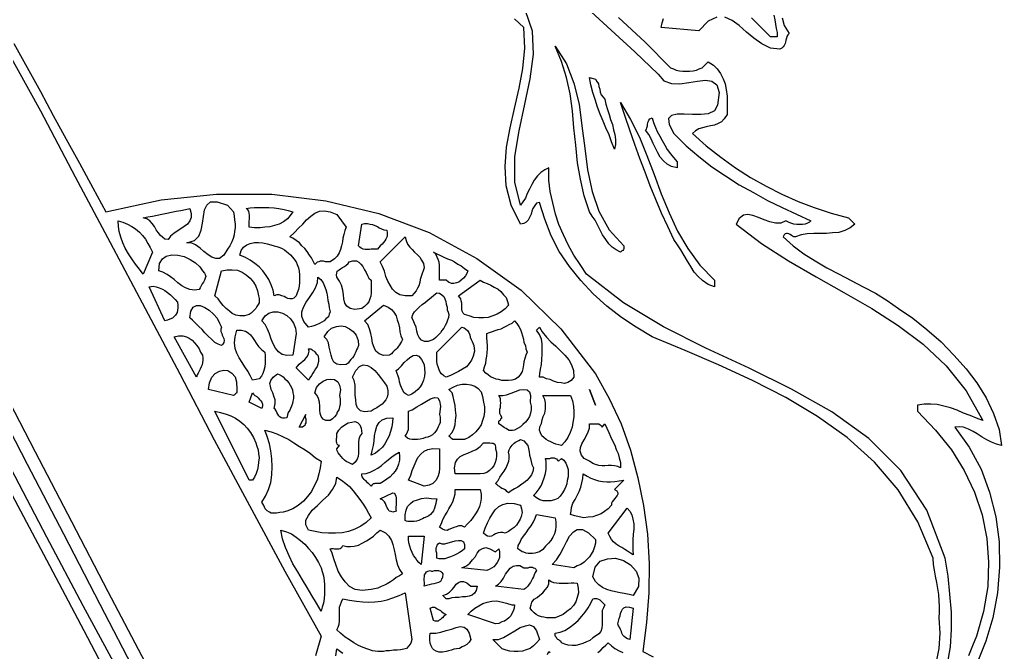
# Model space of a CAD drawing. Extents: x 0.02 to 6.9, y 0.03 to 9.01.
# Drawn here: x 4.393 to 6.476, y 4.085 to 5.426 of the extents above; entities that cross this region are included whole.
import ezdxf

# ---------------------------------------------------------------- set-up
doc = ezdxf.new("R2010")
doc.units = 0
doc.layers.add('1', color=7, linetype='Continuous')

msp = doc.modelspace()

# ---------------------------------------------------------------- linework, layer by layer
for points in [[(6.338, 4.061), (6.344, 4.093), (6.346, 4.125), (6.344, 4.158), (6.345, 4.17), (6.345, 4.182), (6.344, 4.194), (6.343, 4.207), (6.341, 4.22), (6.339, 4.233), (6.336, 4.246), (6.334, 4.259), (6.332, 4.271), (6.331, 4.284), (6.299, 4.361), (6.257, 4.429), (6.207, 4.488), (6.149, 4.54), (6.086, 4.585), (6.019, 4.625), (5.948, 4.661), (5.876, 4.694), (5.805, 4.725), (5.735, 4.754), (5.701, 4.774), (5.67, 4.795), (5.639, 4.819), (5.61, 4.845), (5.584, 4.873), (5.56, 4.903), (5.538, 4.935), (5.521, 4.968), (5.507, 5.003), (5.496, 5.039), (5.49, 5.037), (5.486, 5.032), (5.482, 5.026), (5.48, 5.02), (5.478, 5.014), (5.475, 5.007), (5.472, 5.001), (5.468, 4.997), (5.463, 4.994), (5.456, 4.993), (5.436, 5.033), (5.425, 5.074), (5.423, 5.115), (5.426, 5.156), (5.434, 5.197), (5.443, 5.238), (5.453, 5.281), (5.461, 5.323), (5.465, 5.366), (5.463, 5.41), (5.443, 5.428)], [(5.664, 5.431), (5.72, 5.379), (5.774, 5.324), (5.78, 5.322), (5.786, 5.319), (5.793, 5.318), (5.8, 5.317), (5.807, 5.317), (5.814, 5.317), (5.822, 5.318), (5.829, 5.319), (5.835, 5.322), (5.841, 5.324), (5.854, 5.337), (5.865, 5.33), (5.873, 5.322), (5.88, 5.312), (5.886, 5.301), (5.89, 5.29), (5.892, 5.278), (5.894, 5.264), (5.894, 5.252), (5.894, 5.238), (5.894, 5.225), (5.888, 5.216), (5.882, 5.21), (5.875, 5.206), (5.867, 5.203), (5.859, 5.201), (5.85, 5.199), (5.842, 5.197), (5.834, 5.195), (5.827, 5.191), (5.821, 5.185), (5.85, 5.159), (5.881, 5.135), (5.912, 5.112), (5.944, 5.092), (5.977, 5.073), (6.01, 5.056), (6.045, 5.041), (6.079, 5.028), (6.115, 5.016), (6.152, 5.006), (6.165, 4.993), (6.155, 4.985), (6.144, 4.979), (6.131, 4.975), (6.118, 4.974), (6.105, 4.973), (6.091, 4.973), (6.078, 4.973), (6.064, 4.972), (6.051, 4.97), (6.039, 4.966), (6.036, 4.966), (6.033, 4.967), (6.031, 4.969), (6.028, 4.971), (6.025, 4.972), (6.022, 4.973), (6.02, 4.973), (6.017, 4.972), (6.015, 4.97), (6.013, 4.966), (6.034, 4.947), (6.057, 4.93), (6.081, 4.915), (6.106, 4.9), (6.132, 4.887), (6.157, 4.873), (6.183, 4.86), (6.209, 4.846), (6.234, 4.831), (6.258, 4.814), (6.288, 4.793), (6.318, 4.769), (6.348, 4.743), (6.375, 4.715), (6.401, 4.686), (6.424, 4.656), (6.444, 4.624), (6.459, 4.591), (6.471, 4.557), (6.476, 4.523), (6.466, 4.526), (6.455, 4.53), (6.445, 4.535), (6.435, 4.541), (6.425, 4.548), (6.416, 4.553), (6.406, 4.558), (6.396, 4.562), (6.387, 4.563), (6.377, 4.562), (6.408, 4.52), (6.433, 4.473), (6.451, 4.424), (6.464, 4.372), (6.471, 4.319), (6.472, 4.265), (6.468, 4.211), (6.458, 4.158), (6.443, 4.108), (6.423, 4.059)], [(5.872, 5.432), (5.854, 5.423), (5.834, 5.403), (5.754, 5.41), (5.756, 5.42), (5.759, 5.429)], [(6.011, 5.43), (6.015, 5.414), (6.026, 5.397), (6.023, 5.394), (6.021, 5.391), (6.02, 5.387), (6.019, 5.383), (6.018, 5.379), (6.017, 5.376), (6.015, 5.372), (6.013, 5.369), (6.01, 5.366), (6.006, 5.364), (5.986, 5.366), (5.968, 5.375), (5.951, 5.387), (5.935, 5.4), (5.92, 5.414), (5.905, 5.425), (5.889, 5.432)], [(4.381, 5.376), (4.409, 5.325), (4.437, 5.274), (4.464, 5.223), (4.492, 5.173), (4.52, 5.122), (4.548, 5.07), (4.576, 5.019), (4.693, 5.044), (4.811, 5.056), (4.928, 5.056), (5.043, 5.042), (5.155, 5.015), (5.262, 4.975), (5.363, 4.92), (5.457, 4.853), (5.541, 4.771), (5.615, 4.675), (5.644, 4.623), (5.669, 4.569), (5.689, 4.513), (5.705, 4.455), (5.717, 4.396), (5.725, 4.335), (5.729, 4.273), (5.728, 4.211), (5.723, 4.148), (5.715, 4.086), (5.737, 4.075)], [(5.675, 4.947), (5.675, 4.944), (5.675, 4.942), (5.675, 4.941), (5.674, 4.939), (5.673, 4.937), (5.671, 4.936), (5.67, 4.935), (5.668, 4.933), (5.659, 4.938), (5.65, 4.944), (5.643, 4.951), (5.637, 4.96), (5.63, 4.97), (5.625, 4.98), (5.62, 4.99), (5.614, 5.001), (5.608, 5.01), (5.602, 5.019), (5.591, 5.053), (5.583, 5.088), (5.577, 5.123), (5.573, 5.16), (5.569, 5.197), (5.566, 5.233), (5.561, 5.269), (5.553, 5.304), (5.543, 5.338), (5.529, 5.37), (5.553, 5.333), (5.569, 5.292), (5.58, 5.247), (5.586, 5.201), (5.592, 5.154), (5.598, 5.108), (5.608, 5.062), (5.622, 5.02), (5.644, 4.981), (5.675, 4.947)], [(5.635, 5.258), (5.637, 5.247), (5.64, 5.236), (5.644, 5.225), (5.647, 5.215), (5.651, 5.204), (5.653, 5.193), (5.656, 5.183), (5.657, 5.172), (5.657, 5.162), (5.655, 5.152), (5.649, 5.167), (5.644, 5.182), (5.637, 5.197), (5.631, 5.211), (5.625, 5.226), (5.619, 5.241), (5.614, 5.257), (5.609, 5.272), (5.605, 5.288), (5.602, 5.304), (5.61, 5.302), (5.615, 5.3), (5.618, 5.295), (5.621, 5.29), (5.622, 5.285), (5.624, 5.279), (5.625, 5.273), (5.627, 5.267), (5.631, 5.262), (5.635, 5.258)], [(5.867, 4.874), (5.867, 4.86), (5.854, 4.865), (5.842, 4.873), (5.833, 4.882), (5.824, 4.891), (5.817, 4.903), (5.81, 4.914), (5.803, 4.926), (5.796, 4.938), (5.789, 4.949), (5.781, 4.96), (5.768, 4.988), (5.755, 5.016), (5.743, 5.045), (5.731, 5.074), (5.72, 5.103), (5.709, 5.132), (5.698, 5.162), (5.688, 5.192), (5.678, 5.221), (5.668, 5.251), (5.689, 5.215), (5.708, 5.177), (5.724, 5.138), (5.739, 5.098), (5.754, 5.057), (5.771, 5.017), (5.789, 4.978), (5.811, 4.941), (5.836, 4.906), (5.867, 4.874)], [(5.788, 5.125), (5.788, 5.112), (5.776, 5.115), (5.767, 5.12), (5.759, 5.127), (5.752, 5.135), (5.747, 5.144), (5.742, 5.154), (5.737, 5.164), (5.733, 5.174), (5.728, 5.183), (5.721, 5.192), (5.723, 5.194), (5.724, 5.197), (5.725, 5.201), (5.725, 5.204), (5.726, 5.208), (5.727, 5.211), (5.728, 5.213), (5.73, 5.216), (5.732, 5.217), (5.735, 5.218), (5.738, 5.208), (5.742, 5.198), (5.746, 5.189), (5.751, 5.179), (5.756, 5.17), (5.762, 5.16), (5.767, 5.151), (5.774, 5.142), (5.78, 5.134), (5.788, 5.125)]]:
    msp.add_lwpolyline(points)
at = {"layer": '1'}
for points in [[(4.284, 5.509), (4.361, 5.371), (4.437, 5.233), (4.511, 5.093), (4.585, 4.954), (4.659, 4.814), (4.733, 4.675), (4.806, 4.535), (4.881, 4.396), (4.956, 4.257), (5.033, 4.119)], [(6.362, 4.06), (6.368, 4.096), (6.37, 4.133), (6.37, 4.17), (6.367, 4.208), (6.363, 4.246), (6.357, 4.284), (6.318, 4.386), (6.263, 4.47), (6.195, 4.538), (6.116, 4.595), (6.031, 4.643), (5.941, 4.687), (5.849, 4.73), (5.759, 4.775), (5.674, 4.826), (5.596, 4.887), (5.582, 4.907), (5.569, 4.927), (5.557, 4.949), (5.547, 4.97), (5.537, 4.992), (5.53, 5.014), (5.524, 5.038), (5.519, 5.062), (5.516, 5.086), (5.516, 5.112), (5.507, 5.108), (5.499, 5.102), (5.492, 5.095), (5.485, 5.086), (5.48, 5.077), (5.475, 5.067), (5.47, 5.058), (5.466, 5.048), (5.461, 5.04), (5.456, 5.033), (5.444, 5.082), (5.444, 5.136), (5.453, 5.191), (5.465, 5.247), (5.476, 5.301), (5.483, 5.353), (5.481, 5.402), (5.466, 5.445)], [(5.597, 5.451), (5.648, 5.404), (5.698, 5.358), (5.748, 5.311), (5.76, 5.297), (5.776, 5.291), (5.794, 5.29), (5.813, 5.293), (5.831, 5.296), (5.848, 5.298), (5.862, 5.296), (5.872, 5.288), (5.877, 5.272), (5.874, 5.245), (5.867, 5.233), (5.854, 5.227), (5.838, 5.225), (5.821, 5.225), (5.803, 5.226), (5.788, 5.226), (5.776, 5.223), (5.77, 5.217), (5.771, 5.204), (5.781, 5.185), (5.807, 5.159), (5.834, 5.136), (5.862, 5.114), (5.891, 5.095), (5.92, 5.076), (5.95, 5.06), (5.98, 5.043), (6.011, 5.028), (6.041, 5.014), (6.072, 5), (6.069, 4.997), (6.065, 4.995), (6.06, 4.993), (6.054, 4.992), (6.048, 4.992), (6.042, 4.992), (6.036, 4.993), (6.029, 4.995), (6.024, 4.997), (6.019, 5), (6.008, 4.995), (5.997, 4.995), (5.985, 4.998), (5.973, 5.002), (5.961, 5.007), (5.949, 5.011), (5.938, 5.013), (5.929, 5.012), (5.92, 5.005), (5.913, 4.993), (5.967, 4.952), (6.024, 4.915), (6.083, 4.881), (6.142, 4.848), (6.201, 4.814), (6.257, 4.778), (6.31, 4.738), (6.359, 4.692), (6.401, 4.639), (6.437, 4.576), (6.423, 4.581), (6.41, 4.587), (6.396, 4.592), (6.382, 4.598), (6.368, 4.603), (6.354, 4.607), (6.34, 4.61), (6.326, 4.611), (6.312, 4.611), (6.298, 4.609), (6.298, 4.596), (6.336, 4.556), (6.37, 4.514), (6.397, 4.47), (6.419, 4.424), (6.435, 4.376), (6.445, 4.326), (6.449, 4.276), (6.447, 4.224), (6.438, 4.171), (6.423, 4.119), (6.415, 4.098), (6.406, 4.077)], [(5.993, 5.436), (5.995, 5.426), (5.997, 5.417), (5.998, 5.408), (6, 5.399), (6, 5.39), (5.986, 5.39), (5.946, 5.43)], [(4.754, 5.026), (4.757, 5.015), (4.757, 5.007), (4.754, 5), (4.749, 4.993), (4.742, 4.988), (4.735, 4.983), (4.727, 4.978), (4.72, 4.973), (4.713, 4.967), (4.708, 4.96), (4.701, 4.961), (4.696, 4.965), (4.692, 4.969), (4.687, 4.975), (4.683, 4.981), (4.679, 4.988), (4.674, 4.994), (4.669, 5), (4.663, 5.004), (4.655, 5.006), (4.665, 5.008), (4.675, 5.01), (4.685, 5.012), (4.695, 5.014), (4.705, 5.016), (4.715, 5.018), (4.725, 5.02), (4.735, 5.022), (4.745, 5.024), (4.754, 5.026)], [(4.847, 5.019), (4.848, 5.01), (4.849, 5.002), (4.85, 4.993), (4.85, 4.985), (4.849, 4.977), (4.848, 4.97), (4.846, 4.962), (4.843, 4.955), (4.839, 4.947), (4.834, 4.94), (4.826, 4.927), (4.817, 4.92), (4.809, 4.92), (4.801, 4.923), (4.793, 4.928), (4.784, 4.935), (4.776, 4.942), (4.766, 4.949), (4.757, 4.953), (4.748, 4.953), (4.764, 4.958), (4.773, 4.967), (4.778, 4.98), (4.781, 4.995), (4.783, 5.009), (4.785, 5.023), (4.79, 5.033), (4.798, 5.04), (4.812, 5.04), (4.834, 5.033), (4.847, 5.019)], [(4.973, 5.019), (4.967, 5.011), (4.961, 5.004), (4.953, 4.998), (4.944, 4.993), (4.934, 4.99), (4.924, 4.987), (4.913, 4.986), (4.903, 4.985), (4.891, 4.985), (4.88, 4.986), (4.88, 4.99), (4.88, 4.995), (4.88, 4.999), (4.881, 5.003), (4.881, 5.008), (4.881, 5.012), (4.88, 5.016), (4.879, 5.02), (4.877, 5.023), (4.874, 5.026), (4.882, 5.027), (4.891, 5.028), (4.901, 5.028), (4.912, 5.028), (4.922, 5.028), (4.933, 5.027), (4.943, 5.026), (4.954, 5.024), (4.963, 5.022), (4.973, 5.019)], [(5.086, 4.986), (5.083, 4.979), (5.081, 4.971), (5.079, 4.963), (5.078, 4.955), (5.076, 4.947), (5.074, 4.939), (5.071, 4.932), (5.067, 4.925), (5.061, 4.919), (5.052, 4.913), (5.049, 4.913), (5.045, 4.913), (5.042, 4.913), (5.038, 4.914), (5.034, 4.914), (5.031, 4.914), (5.028, 4.913), (5.024, 4.912), (5.022, 4.91), (5.019, 4.907), (5.016, 4.914), (5.012, 4.921), (5.008, 4.927), (5.003, 4.935), (4.998, 4.941), (4.992, 4.947), (4.987, 4.953), (4.98, 4.958), (4.973, 4.963), (4.966, 4.966), (4.976, 4.975), (4.985, 4.984), (4.994, 4.993), (5.002, 5.002), (5.011, 5.01), (5.019, 5.016), (5.029, 5.02), (5.04, 5.021), (5.052, 5.019), (5.066, 5.013), (5.086, 4.986)], [(4.675, 4.933), (4.655, 4.887), (4.647, 4.897), (4.639, 4.908), (4.631, 4.919), (4.624, 4.93), (4.617, 4.942), (4.612, 4.953), (4.608, 4.965), (4.604, 4.977), (4.603, 4.988), (4.602, 5), (4.612, 4.997), (4.622, 4.993), (4.631, 4.988), (4.639, 4.983), (4.647, 4.976), (4.654, 4.969), (4.66, 4.961), (4.665, 4.952), (4.67, 4.943), (4.675, 4.933)], [(5.172, 4.98), (5.173, 4.974), (5.173, 4.969), (5.172, 4.965), (5.17, 4.961), (5.168, 4.957), (5.165, 4.954), (5.162, 4.95), (5.158, 4.947), (5.155, 4.943), (5.152, 4.94), (5.148, 4.94), (5.144, 4.94), (5.139, 4.94), (5.135, 4.939), (5.13, 4.939), (5.126, 4.939), (5.122, 4.94), (5.118, 4.942), (5.115, 4.944), (5.112, 4.947), (5.119, 4.993), (5.125, 4.994), (5.131, 4.994), (5.137, 4.993), (5.142, 4.992), (5.147, 4.99), (5.152, 4.988), (5.156, 4.985), (5.161, 4.983), (5.166, 4.981), (5.172, 4.98)], [(5.251, 4.9), (5.249, 4.894), (5.247, 4.888), (5.245, 4.882), (5.243, 4.875), (5.242, 4.869), (5.24, 4.862), (5.237, 4.857), (5.234, 4.851), (5.23, 4.846), (5.225, 4.841), (5.211, 4.841), (5.2, 4.843), (5.191, 4.848), (5.184, 4.855), (5.179, 4.863), (5.174, 4.872), (5.17, 4.882), (5.167, 4.893), (5.163, 4.903), (5.158, 4.913), (5.211, 4.966), (5.213, 4.958), (5.216, 4.95), (5.221, 4.944), (5.226, 4.939), (5.231, 4.933), (5.237, 4.928), (5.242, 4.923), (5.246, 4.916), (5.25, 4.909), (5.251, 4.9)], [(4.98, 4.913), (4.982, 4.907), (4.985, 4.9), (4.986, 4.893), (4.987, 4.885), (4.987, 4.877), (4.987, 4.869), (4.986, 4.861), (4.985, 4.854), (4.982, 4.847), (4.98, 4.841), (4.975, 4.836), (4.971, 4.834), (4.966, 4.834), (4.962, 4.835), (4.958, 4.837), (4.954, 4.839), (4.949, 4.841), (4.944, 4.843), (4.939, 4.843), (4.933, 4.841), (4.931, 4.853), (4.927, 4.864), (4.922, 4.875), (4.916, 4.884), (4.909, 4.894), (4.901, 4.902), (4.892, 4.909), (4.882, 4.916), (4.872, 4.922), (4.86, 4.927), (4.863, 4.937), (4.868, 4.944), (4.875, 4.949), (4.882, 4.952), (4.891, 4.954), (4.9, 4.954), (4.909, 4.953), (4.918, 4.951), (4.926, 4.949), (4.933, 4.947), (4.939, 4.945), (4.945, 4.943), (4.95, 4.941), (4.955, 4.938), (4.959, 4.935), (4.963, 4.932), (4.968, 4.928), (4.972, 4.923), (4.975, 4.919), (4.98, 4.913)], [(4.781, 4.894), (4.785, 4.889), (4.787, 4.886), (4.788, 4.882), (4.787, 4.878), (4.785, 4.874), (4.783, 4.87), (4.78, 4.866), (4.778, 4.862), (4.776, 4.858), (4.774, 4.854), (4.764, 4.853), (4.754, 4.854), (4.745, 4.858), (4.737, 4.862), (4.729, 4.868), (4.721, 4.875), (4.713, 4.881), (4.706, 4.886), (4.697, 4.891), (4.688, 4.894), (4.69, 4.909), (4.696, 4.919), (4.704, 4.925), (4.716, 4.928), (4.729, 4.927), (4.742, 4.924), (4.755, 4.918), (4.766, 4.911), (4.775, 4.902), (4.781, 4.894)], [(5.344, 4.894), (5.342, 4.888), (5.339, 4.883), (5.335, 4.878), (5.33, 4.874), (5.325, 4.87), (5.32, 4.868), (5.314, 4.867), (5.309, 4.867), (5.303, 4.87), (5.298, 4.874), (5.284, 4.874), (5.284, 4.88), (5.284, 4.887), (5.284, 4.893), (5.284, 4.9), (5.284, 4.906), (5.283, 4.912), (5.281, 4.918), (5.279, 4.923), (5.276, 4.929), (5.271, 4.933), (5.278, 4.93), (5.286, 4.926), (5.293, 4.923), (5.301, 4.919), (5.309, 4.916), (5.316, 4.913), (5.323, 4.908), (5.33, 4.904), (5.337, 4.899), (5.344, 4.894)], [(4.9, 4.841), (4.901, 4.835), (4.901, 4.83), (4.901, 4.826), (4.899, 4.822), (4.896, 4.818), (4.894, 4.814), (4.891, 4.811), (4.887, 4.807), (4.884, 4.804), (4.88, 4.801), (4.87, 4.798), (4.86, 4.798), (4.852, 4.8), (4.844, 4.803), (4.838, 4.808), (4.831, 4.814), (4.825, 4.82), (4.819, 4.827), (4.814, 4.834), (4.807, 4.841), (4.821, 4.894), (4.833, 4.896), (4.844, 4.896), (4.855, 4.895), (4.865, 4.891), (4.874, 4.885), (4.882, 4.878), (4.889, 4.87), (4.894, 4.861), (4.898, 4.851), (4.9, 4.841)], [(5.139, 4.874), (5.139, 4.867), (5.139, 4.86), (5.139, 4.853), (5.139, 4.847), (5.138, 4.84), (5.136, 4.834), (5.134, 4.828), (5.13, 4.823), (5.125, 4.818), (5.119, 4.814), (5.104, 4.812), (5.094, 4.814), (5.087, 4.819), (5.083, 4.825), (5.081, 4.834), (5.08, 4.843), (5.079, 4.853), (5.076, 4.863), (5.072, 4.872), (5.066, 4.88), (5.065, 4.885), (5.066, 4.889), (5.067, 4.893), (5.071, 4.896), (5.074, 4.898), (5.078, 4.901), (5.082, 4.903), (5.086, 4.906), (5.09, 4.909), (5.092, 4.913), (5.1, 4.915), (5.108, 4.915), (5.113, 4.912), (5.117, 4.908), (5.121, 4.903), (5.125, 4.896), (5.128, 4.89), (5.131, 4.884), (5.134, 4.878), (5.139, 4.874)], [(5.052, 4.807), (5.05, 4.802), (5.048, 4.796), (5.043, 4.792), (5.039, 4.788), (5.034, 4.785), (5.029, 4.782), (5.023, 4.779), (5.017, 4.777), (5.012, 4.776), (5.006, 4.774), (4.996, 4.786), (4.992, 4.797), (4.992, 4.807), (4.995, 4.817), (5.001, 4.827), (5.008, 4.837), (5.015, 4.848), (5.021, 4.858), (5.025, 4.869), (5.026, 4.88), (5.032, 4.875), (5.037, 4.868), (5.04, 4.861), (5.043, 4.854), (5.045, 4.846), (5.046, 4.838), (5.047, 4.831), (5.049, 4.823), (5.05, 4.815), (5.052, 4.807)], [(4.728, 4.827), (4.729, 4.821), (4.729, 4.815), (4.728, 4.81), (4.727, 4.805), (4.724, 4.8), (4.721, 4.797), (4.717, 4.793), (4.712, 4.791), (4.707, 4.789), (4.701, 4.788), (4.668, 4.86), (4.676, 4.861), (4.683, 4.86), (4.689, 4.858), (4.696, 4.855), (4.701, 4.852), (4.707, 4.848), (4.713, 4.843), (4.718, 4.838), (4.723, 4.833), (4.728, 4.827)], [(5.43, 4.821), (5.423, 4.813), (5.415, 4.807), (5.406, 4.802), (5.397, 4.798), (5.387, 4.795), (5.377, 4.794), (5.367, 4.794), (5.357, 4.795), (5.347, 4.798), (5.337, 4.801), (5.334, 4.804), (5.332, 4.808), (5.331, 4.812), (5.331, 4.817), (5.331, 4.821), (5.331, 4.825), (5.33, 4.83), (5.329, 4.834), (5.327, 4.837), (5.324, 4.841), (5.37, 4.874), (5.377, 4.87), (5.385, 4.867), (5.393, 4.863), (5.4, 4.859), (5.408, 4.855), (5.414, 4.85), (5.42, 4.843), (5.425, 4.837), (5.428, 4.829), (5.43, 4.821)], [(5.304, 4.801), (5.303, 4.795), (5.301, 4.789), (5.299, 4.783), (5.296, 4.778), (5.293, 4.772), (5.289, 4.767), (5.286, 4.762), (5.281, 4.757), (5.276, 4.752), (5.271, 4.748), (5.26, 4.744), (5.252, 4.744), (5.246, 4.747), (5.241, 4.752), (5.238, 4.758), (5.236, 4.766), (5.234, 4.774), (5.231, 4.782), (5.228, 4.789), (5.225, 4.794), (5.227, 4.801), (5.231, 4.807), (5.236, 4.812), (5.241, 4.817), (5.247, 4.822), (5.254, 4.827), (5.26, 4.832), (5.266, 4.837), (5.272, 4.842), (5.278, 4.847), (5.284, 4.846), (5.289, 4.843), (5.293, 4.839), (5.295, 4.834), (5.297, 4.829), (5.298, 4.823), (5.3, 4.817), (5.3, 4.811), (5.302, 4.806), (5.304, 4.801)], [(4.821, 4.774), (4.82, 4.77), (4.82, 4.765), (4.822, 4.761), (4.823, 4.757), (4.825, 4.753), (4.826, 4.75), (4.827, 4.746), (4.826, 4.742), (4.824, 4.738), (4.821, 4.735), (4.814, 4.738), (4.807, 4.742), (4.801, 4.748), (4.793, 4.755), (4.786, 4.762), (4.78, 4.769), (4.773, 4.776), (4.766, 4.783), (4.76, 4.789), (4.754, 4.794), (4.756, 4.808), (4.761, 4.817), (4.768, 4.82), (4.776, 4.82), (4.786, 4.816), (4.795, 4.81), (4.804, 4.802), (4.812, 4.793), (4.817, 4.783), (4.821, 4.774)], [(5.205, 4.748), (5.203, 4.744), (5.201, 4.74), (5.199, 4.737), (5.197, 4.734), (5.194, 4.73), (5.191, 4.727), (5.188, 4.724), (5.185, 4.721), (5.182, 4.718), (5.178, 4.715), (5.165, 4.714), (5.156, 4.718), (5.149, 4.723), (5.145, 4.731), (5.142, 4.74), (5.14, 4.751), (5.138, 4.761), (5.135, 4.771), (5.132, 4.78), (5.125, 4.788), (5.165, 4.821), (5.175, 4.817), (5.182, 4.812), (5.187, 4.806), (5.192, 4.798), (5.194, 4.79), (5.197, 4.782), (5.199, 4.773), (5.2, 4.764), (5.202, 4.756), (5.205, 4.748)], [(4.98, 4.761), (4.973, 4.715), (4.96, 4.714), (4.95, 4.716), (4.942, 4.722), (4.936, 4.73), (4.931, 4.739), (4.927, 4.749), (4.923, 4.76), (4.919, 4.77), (4.914, 4.78), (4.907, 4.788), (4.914, 4.798), (4.922, 4.804), (4.931, 4.807), (4.941, 4.807), (4.951, 4.804), (4.96, 4.799), (4.968, 4.792), (4.974, 4.783), (4.978, 4.772), (4.98, 4.761)], [(5.112, 4.735), (5.11, 4.73), (5.108, 4.726), (5.106, 4.722), (5.104, 4.718), (5.102, 4.713), (5.099, 4.709), (5.096, 4.706), (5.093, 4.702), (5.09, 4.698), (5.086, 4.695), (5.074, 4.694), (5.066, 4.696), (5.06, 4.7), (5.056, 4.707), (5.054, 4.715), (5.052, 4.723), (5.05, 4.732), (5.048, 4.741), (5.045, 4.748), (5.039, 4.754), (5.047, 4.765), (5.055, 4.772), (5.065, 4.776), (5.075, 4.777), (5.084, 4.776), (5.093, 4.771), (5.101, 4.765), (5.107, 4.757), (5.111, 4.746), (5.112, 4.735)], [(5.357, 4.735), (5.358, 4.723), (5.355, 4.713), (5.352, 4.704), (5.347, 4.697), (5.341, 4.69), (5.333, 4.685), (5.324, 4.68), (5.316, 4.676), (5.307, 4.672), (5.298, 4.668), (5.293, 4.671), (5.288, 4.675), (5.285, 4.679), (5.283, 4.684), (5.281, 4.69), (5.279, 4.696), (5.278, 4.702), (5.278, 4.709), (5.278, 4.715), (5.278, 4.721), (5.331, 4.774), (5.336, 4.773), (5.34, 4.77), (5.343, 4.767), (5.346, 4.763), (5.348, 4.758), (5.349, 4.753), (5.351, 4.748), (5.353, 4.744), (5.355, 4.739), (5.357, 4.735)], [(5.47, 4.721), (5.467, 4.715), (5.465, 4.708), (5.463, 4.701), (5.462, 4.694), (5.461, 4.686), (5.459, 4.68), (5.455, 4.673), (5.451, 4.668), (5.445, 4.664), (5.437, 4.662), (5.43, 4.661), (5.423, 4.661), (5.416, 4.661), (5.41, 4.663), (5.404, 4.664), (5.398, 4.667), (5.392, 4.669), (5.387, 4.673), (5.382, 4.677), (5.377, 4.682), (5.379, 4.69), (5.382, 4.698), (5.383, 4.706), (5.384, 4.713), (5.385, 4.72), (5.386, 4.728), (5.386, 4.735), (5.385, 4.743), (5.384, 4.752), (5.384, 4.761), (5.39, 4.763), (5.396, 4.765), (5.402, 4.767), (5.408, 4.769), (5.415, 4.771), (5.421, 4.774), (5.427, 4.777), (5.432, 4.78), (5.438, 4.783), (5.443, 4.788), (5.448, 4.782), (5.452, 4.776), (5.456, 4.769), (5.458, 4.763), (5.46, 4.756), (5.462, 4.749), (5.463, 4.742), (5.466, 4.735), (5.467, 4.728), (5.47, 4.721)], [(5.569, 4.668), (5.563, 4.661), (5.556, 4.657), (5.549, 4.655), (5.542, 4.656), (5.534, 4.657), (5.526, 4.66), (5.519, 4.663), (5.511, 4.665), (5.504, 4.668), (5.496, 4.668), (5.497, 4.676), (5.498, 4.685), (5.5, 4.695), (5.501, 4.706), (5.502, 4.717), (5.502, 4.728), (5.502, 4.739), (5.5, 4.749), (5.496, 4.759), (5.49, 4.768), (5.496, 4.774), (5.502, 4.764), (5.511, 4.753), (5.52, 4.743), (5.531, 4.734), (5.54, 4.725), (5.55, 4.715), (5.558, 4.705), (5.564, 4.694), (5.568, 4.682), (5.569, 4.668)], [(4.781, 4.715), (4.782, 4.709), (4.782, 4.704), (4.781, 4.699), (4.78, 4.694), (4.778, 4.69), (4.776, 4.685), (4.774, 4.681), (4.772, 4.677), (4.77, 4.673), (4.768, 4.668), (4.721, 4.754), (4.73, 4.756), (4.739, 4.756), (4.747, 4.754), (4.753, 4.751), (4.759, 4.747), (4.764, 4.741), (4.769, 4.735), (4.774, 4.728), (4.777, 4.721), (4.781, 4.715)], [(4.913, 4.721), (4.914, 4.714), (4.914, 4.706), (4.914, 4.698), (4.913, 4.69), (4.911, 4.682), (4.909, 4.676), (4.906, 4.67), (4.901, 4.665), (4.895, 4.663), (4.887, 4.662), (4.882, 4.672), (4.877, 4.681), (4.871, 4.69), (4.865, 4.699), (4.859, 4.709), (4.854, 4.719), (4.85, 4.729), (4.849, 4.741), (4.85, 4.754), (4.854, 4.768), (4.864, 4.768), (4.872, 4.766), (4.878, 4.762), (4.883, 4.758), (4.887, 4.752), (4.891, 4.746), (4.895, 4.74), (4.9, 4.733), (4.906, 4.727), (4.913, 4.721)], [(5.026, 4.715), (5.027, 4.708), (5.027, 4.702), (5.026, 4.696), (5.024, 4.691), (5.021, 4.686), (5.018, 4.681), (5.015, 4.677), (5.012, 4.672), (5.009, 4.667), (5.006, 4.662), (4.98, 4.688), (4.983, 4.692), (4.986, 4.696), (4.99, 4.699), (4.994, 4.702), (4.998, 4.706), (5.002, 4.71), (5.004, 4.713), (5.006, 4.718), (5.007, 4.723), (5.006, 4.728), (5.009, 4.728), (5.011, 4.728), (5.013, 4.727), (5.015, 4.725), (5.017, 4.724), (5.019, 4.722), (5.021, 4.72), (5.022, 4.718), (5.024, 4.716), (5.026, 4.715)], [(5.251, 4.695), (5.252, 4.686), (5.253, 4.678), (5.252, 4.67), (5.25, 4.662), (5.247, 4.655), (5.243, 4.648), (5.238, 4.642), (5.232, 4.637), (5.225, 4.632), (5.218, 4.629), (5.213, 4.632), (5.209, 4.635), (5.206, 4.64), (5.203, 4.646), (5.201, 4.651), (5.199, 4.658), (5.198, 4.664), (5.196, 4.67), (5.194, 4.676), (5.192, 4.682), (5.197, 4.686), (5.203, 4.692), (5.209, 4.699), (5.215, 4.705), (5.221, 4.71), (5.228, 4.714), (5.234, 4.715), (5.24, 4.713), (5.246, 4.706), (5.251, 4.695)], [(5.172, 4.649), (5.174, 4.64), (5.174, 4.632), (5.173, 4.626), (5.17, 4.62), (5.166, 4.615), (5.162, 4.611), (5.156, 4.607), (5.151, 4.603), (5.145, 4.6), (5.139, 4.596), (5.125, 4.595), (5.116, 4.597), (5.11, 4.603), (5.107, 4.61), (5.106, 4.62), (5.105, 4.63), (5.105, 4.641), (5.105, 4.651), (5.103, 4.661), (5.099, 4.668), (5.106, 4.682), (5.114, 4.691), (5.122, 4.694), (5.131, 4.693), (5.139, 4.689), (5.147, 4.682), (5.154, 4.674), (5.161, 4.665), (5.167, 4.656), (5.172, 4.649)], [(4.854, 4.642), (4.854, 4.64), (4.854, 4.638), (4.854, 4.636), (4.853, 4.634), (4.851, 4.633), (4.85, 4.632), (4.848, 4.63), (4.847, 4.629), (4.794, 4.642), (4.796, 4.656), (4.801, 4.668), (4.808, 4.676), (4.817, 4.681), (4.826, 4.683), (4.835, 4.682), (4.843, 4.677), (4.85, 4.669), (4.853, 4.658), (4.854, 4.642)], [(4.973, 4.635), (4.974, 4.629), (4.974, 4.623), (4.973, 4.617), (4.972, 4.612), (4.97, 4.607), (4.968, 4.602), (4.966, 4.598), (4.963, 4.593), (4.961, 4.588), (4.96, 4.582), (4.955, 4.581), (4.951, 4.581), (4.948, 4.582), (4.945, 4.584), (4.943, 4.586), (4.941, 4.59), (4.939, 4.593), (4.937, 4.597), (4.935, 4.6), (4.933, 4.602), (4.935, 4.612), (4.935, 4.62), (4.932, 4.628), (4.93, 4.635), (4.927, 4.642), (4.925, 4.649), (4.924, 4.655), (4.926, 4.661), (4.931, 4.668), (4.94, 4.675), (4.944, 4.674), (4.948, 4.672), (4.952, 4.669), (4.956, 4.665), (4.96, 4.661), (4.964, 4.656), (4.967, 4.651), (4.97, 4.646), (4.972, 4.641), (4.973, 4.635)], [(4.332, 4.632), (4.409, 4.484), (4.486, 4.336), (4.563, 4.187), (4.64, 4.038), (4.717, 3.89), (4.794, 3.741), (4.797, 3.744), (4.799, 3.746), (4.8, 3.749), (4.802, 3.752), (4.803, 3.755), (4.805, 3.758), (4.807, 3.76), (4.809, 3.763), (4.811, 3.766), (4.814, 3.768), (4.737, 3.916), (4.659, 4.064), (4.581, 4.213), (4.504, 4.361), (4.427, 4.509), (4.349, 4.658)], [(5.072, 4.629), (5.073, 4.622), (5.073, 4.616), (5.073, 4.61), (5.072, 4.605), (5.07, 4.599), (5.067, 4.594), (5.065, 4.589), (5.061, 4.584), (5.057, 4.58), (5.052, 4.576), (5.043, 4.576), (5.037, 4.579), (5.033, 4.585), (5.031, 4.591), (5.03, 4.598), (5.03, 4.607), (5.029, 4.615), (5.027, 4.623), (5.024, 4.629), (5.019, 4.635), (5.023, 4.646), (5.029, 4.654), (5.037, 4.66), (5.045, 4.663), (5.053, 4.664), (5.061, 4.663), (5.068, 4.658), (5.072, 4.651), (5.074, 4.641), (5.072, 4.629)], [(5.377, 4.615), (5.379, 4.605), (5.379, 4.595), (5.378, 4.585), (5.375, 4.576), (5.372, 4.567), (5.367, 4.56), (5.361, 4.552), (5.354, 4.546), (5.346, 4.54), (5.337, 4.536), (5.334, 4.536), (5.33, 4.536), (5.326, 4.536), (5.323, 4.536), (5.319, 4.536), (5.316, 4.536), (5.312, 4.536), (5.309, 4.538), (5.307, 4.54), (5.304, 4.543), (5.31, 4.55), (5.314, 4.558), (5.317, 4.567), (5.318, 4.577), (5.319, 4.587), (5.318, 4.598), (5.317, 4.608), (5.315, 4.617), (5.313, 4.627), (5.311, 4.635), (5.304, 4.642), (5.313, 4.647), (5.322, 4.651), (5.332, 4.653), (5.341, 4.653), (5.35, 4.652), (5.359, 4.649), (5.366, 4.644), (5.372, 4.637), (5.375, 4.627), (5.377, 4.615)], [(4.907, 4.602), (4.88, 4.615), (4.887, 4.635), (4.889, 4.632), (4.892, 4.629), (4.896, 4.627), (4.899, 4.624), (4.902, 4.621), (4.905, 4.618), (4.907, 4.615), (4.908, 4.611), (4.908, 4.607), (4.907, 4.602)], [(5.284, 4.589), (5.285, 4.583), (5.285, 4.578), (5.285, 4.572), (5.283, 4.567), (5.281, 4.563), (5.279, 4.558), (5.276, 4.554), (5.273, 4.55), (5.269, 4.546), (5.264, 4.543), (5.259, 4.541), (5.254, 4.54), (5.249, 4.538), (5.243, 4.537), (5.237, 4.536), (5.232, 4.536), (5.226, 4.536), (5.221, 4.537), (5.216, 4.539), (5.211, 4.543), (5.214, 4.547), (5.216, 4.552), (5.218, 4.557), (5.218, 4.562), (5.218, 4.567), (5.218, 4.573), (5.218, 4.579), (5.218, 4.584), (5.218, 4.59), (5.218, 4.596), (5.226, 4.599), (5.236, 4.605), (5.246, 4.611), (5.256, 4.617), (5.265, 4.622), (5.273, 4.625), (5.28, 4.624), (5.284, 4.618), (5.286, 4.607), (5.284, 4.589)], [(5.476, 4.615), (5.478, 4.607), (5.478, 4.599), (5.477, 4.592), (5.475, 4.585), (5.471, 4.579), (5.466, 4.573), (5.461, 4.568), (5.456, 4.563), (5.449, 4.559), (5.443, 4.556), (5.439, 4.555), (5.435, 4.555), (5.432, 4.555), (5.428, 4.557), (5.425, 4.559), (5.422, 4.561), (5.419, 4.563), (5.416, 4.565), (5.413, 4.567), (5.41, 4.569), (5.41, 4.571), (5.41, 4.573), (5.41, 4.575), (5.411, 4.576), (5.413, 4.578), (5.414, 4.579), (5.415, 4.581), (5.417, 4.582), (5.414, 4.587), (5.412, 4.591), (5.412, 4.596), (5.412, 4.6), (5.413, 4.604), (5.413, 4.609), (5.414, 4.613), (5.413, 4.618), (5.413, 4.623), (5.41, 4.629), (5.418, 4.629), (5.426, 4.631), (5.436, 4.634), (5.445, 4.638), (5.454, 4.641), (5.463, 4.642), (5.47, 4.641), (5.475, 4.637), (5.477, 4.629), (5.476, 4.615)], [(5.562, 4.629), (5.566, 4.618), (5.568, 4.607), (5.569, 4.595), (5.569, 4.584), (5.567, 4.572), (5.565, 4.562), (5.561, 4.551), (5.556, 4.54), (5.55, 4.531), (5.543, 4.523), (5.537, 4.525), (5.531, 4.526), (5.526, 4.528), (5.52, 4.531), (5.515, 4.533), (5.51, 4.536), (5.505, 4.54), (5.501, 4.544), (5.498, 4.55), (5.496, 4.556), (5.497, 4.563), (5.5, 4.57), (5.502, 4.578), (5.504, 4.585), (5.507, 4.592), (5.509, 4.6), (5.509, 4.607), (5.509, 4.614), (5.507, 4.621), (5.503, 4.629), (5.507, 4.629), (5.512, 4.629), (5.517, 4.629), (5.523, 4.629), (5.53, 4.629), (5.536, 4.629), (5.543, 4.629), (5.55, 4.629), (5.556, 4.629), (5.562, 4.629)], [(5.602, 4.642), (5.615, 4.609), (5.602, 4.642)], [(4.894, 4.529), (4.896, 4.522), (4.899, 4.514), (4.9, 4.506), (4.901, 4.497), (4.9, 4.488), (4.899, 4.48), (4.898, 4.472), (4.895, 4.464), (4.891, 4.456), (4.887, 4.45), (4.88, 4.45), (4.807, 4.596), (4.819, 4.593), (4.831, 4.59), (4.841, 4.586), (4.851, 4.581), (4.86, 4.575), (4.869, 4.568), (4.876, 4.56), (4.883, 4.551), (4.889, 4.54), (4.894, 4.529)], [(4.993, 4.562), (4.986, 4.562), (5, 4.589), (4.999, 4.586), (4.999, 4.583), (5, 4.58), (5, 4.577), (5, 4.574), (5, 4.571), (4.999, 4.569), (4.998, 4.566), (4.996, 4.564), (4.993, 4.562)], [(5.119, 4.549), (5.115, 4.543), (5.113, 4.537), (5.112, 4.53), (5.112, 4.522), (5.112, 4.515), (5.112, 4.507), (5.111, 4.5), (5.109, 4.494), (5.105, 4.488), (5.099, 4.483), (5.095, 4.485), (5.091, 4.487), (5.086, 4.489), (5.082, 4.492), (5.079, 4.496), (5.075, 4.5), (5.072, 4.504), (5.069, 4.508), (5.067, 4.512), (5.066, 4.516), (5.072, 4.523), (5.069, 4.524), (5.067, 4.526), (5.066, 4.529), (5.065, 4.531), (5.065, 4.534), (5.065, 4.538), (5.066, 4.54), (5.066, 4.543), (5.066, 4.546), (5.066, 4.549), (5.07, 4.556), (5.076, 4.562), (5.083, 4.567), (5.09, 4.571), (5.098, 4.573), (5.104, 4.574), (5.11, 4.572), (5.115, 4.567), (5.118, 4.56), (5.119, 4.549)], [(5.185, 4.582), (5.184, 4.573), (5.183, 4.563), (5.18, 4.553), (5.177, 4.544), (5.173, 4.536), (5.168, 4.527), (5.163, 4.52), (5.156, 4.513), (5.148, 4.507), (5.139, 4.503), (5.141, 4.512), (5.144, 4.523), (5.145, 4.533), (5.146, 4.544), (5.148, 4.554), (5.151, 4.564), (5.156, 4.572), (5.162, 4.578), (5.172, 4.581), (5.185, 4.582)], [(5.629, 4.562), (5.635, 4.569), (5.639, 4.56), (5.643, 4.551), (5.647, 4.542), (5.651, 4.533), (5.656, 4.524), (5.659, 4.515), (5.663, 4.506), (5.665, 4.497), (5.668, 4.487), (5.668, 4.476), (5.662, 4.479), (5.655, 4.48), (5.649, 4.481), (5.642, 4.481), (5.635, 4.48), (5.629, 4.48), (5.622, 4.481), (5.615, 4.483), (5.609, 4.485), (5.602, 4.49), (5.591, 4.496), (5.585, 4.503), (5.582, 4.511), (5.583, 4.519), (5.586, 4.527), (5.591, 4.535), (5.595, 4.543), (5.599, 4.552), (5.602, 4.56), (5.602, 4.569), (5.605, 4.569), (5.608, 4.569), (5.611, 4.569), (5.614, 4.569), (5.617, 4.569), (5.62, 4.569), (5.622, 4.569), (5.625, 4.567), (5.627, 4.565), (5.629, 4.562)], [(5.033, 4.49), (5.031, 4.476), (5.028, 4.463), (5.024, 4.45), (5.018, 4.438), (5.012, 4.426), (5.004, 4.415), (4.995, 4.405), (4.984, 4.396), (4.973, 4.389), (4.96, 4.384), (4.952, 4.382), (4.945, 4.381), (4.938, 4.38), (4.932, 4.38), (4.927, 4.38), (4.923, 4.382), (4.918, 4.385), (4.914, 4.389), (4.911, 4.396), (4.907, 4.403), (4.915, 4.416), (4.921, 4.43), (4.926, 4.445), (4.928, 4.461), (4.929, 4.478), (4.928, 4.495), (4.926, 4.512), (4.923, 4.527), (4.918, 4.542), (4.913, 4.556), (4.927, 4.552), (4.939, 4.548), (4.951, 4.542), (4.964, 4.536), (4.975, 4.529), (4.987, 4.521), (4.999, 4.514), (5.01, 4.506), (5.021, 4.497), (5.033, 4.49)], [(5.403, 4.516), (5.405, 4.509), (5.405, 4.501), (5.404, 4.494), (5.402, 4.487), (5.399, 4.48), (5.395, 4.475), (5.39, 4.47), (5.384, 4.466), (5.378, 4.464), (5.37, 4.463), (5.317, 4.463), (5.316, 4.476), (5.318, 4.487), (5.322, 4.494), (5.328, 4.5), (5.336, 4.504), (5.344, 4.507), (5.353, 4.511), (5.362, 4.515), (5.37, 4.521), (5.377, 4.529), (5.38, 4.529), (5.384, 4.529), (5.388, 4.529), (5.391, 4.529), (5.395, 4.528), (5.398, 4.528), (5.401, 4.526), (5.402, 4.524), (5.403, 4.52), (5.403, 4.516)], [(5.483, 4.476), (5.482, 4.468), (5.479, 4.461), (5.474, 4.455), (5.469, 4.449), (5.463, 4.444), (5.456, 4.439), (5.45, 4.435), (5.443, 4.431), (5.436, 4.427), (5.43, 4.423), (5.427, 4.426), (5.425, 4.428), (5.422, 4.43), (5.419, 4.431), (5.416, 4.432), (5.413, 4.434), (5.411, 4.436), (5.408, 4.438), (5.406, 4.44), (5.403, 4.443), (5.408, 4.449), (5.412, 4.456), (5.417, 4.463), (5.421, 4.469), (5.425, 4.476), (5.428, 4.483), (5.431, 4.49), (5.432, 4.496), (5.432, 4.503), (5.43, 4.509), (5.432, 4.514), (5.434, 4.518), (5.436, 4.521), (5.438, 4.524), (5.44, 4.526), (5.442, 4.528), (5.445, 4.53), (5.448, 4.532), (5.452, 4.534), (5.456, 4.536), (5.463, 4.533), (5.467, 4.528), (5.471, 4.523), (5.473, 4.517), (5.474, 4.51), (5.475, 4.503), (5.477, 4.496), (5.478, 4.489), (5.48, 4.483), (5.483, 4.476)], [(5.198, 4.509), (5.199, 4.5), (5.199, 4.492), (5.197, 4.484), (5.194, 4.476), (5.19, 4.469), (5.185, 4.463), (5.179, 4.457), (5.172, 4.452), (5.165, 4.447), (5.158, 4.443), (5.156, 4.443), (5.153, 4.443), (5.15, 4.443), (5.147, 4.443), (5.145, 4.442), (5.143, 4.442), (5.141, 4.44), (5.14, 4.439), (5.139, 4.437), (5.137, 4.439), (5.134, 4.442), (5.131, 4.444), (5.129, 4.447), (5.126, 4.449), (5.124, 4.451), (5.122, 4.454), (5.12, 4.457), (5.119, 4.46), (5.119, 4.463), (5.128, 4.464), (5.137, 4.467), (5.145, 4.471), (5.153, 4.475), (5.161, 4.481), (5.168, 4.487), (5.175, 4.493), (5.183, 4.499), (5.19, 4.504), (5.198, 4.509)], [(5.284, 4.516), (5.284, 4.507), (5.284, 4.496), (5.284, 4.486), (5.284, 4.475), (5.283, 4.466), (5.28, 4.457), (5.276, 4.449), (5.27, 4.443), (5.262, 4.439), (5.251, 4.437), (5.218, 4.45), (5.223, 4.46), (5.226, 4.47), (5.23, 4.48), (5.234, 4.49), (5.238, 4.498), (5.244, 4.505), (5.251, 4.511), (5.259, 4.515), (5.27, 4.517), (5.284, 4.516)], [(5.536, 4.49), (5.543, 4.496), (5.548, 4.492), (5.552, 4.486), (5.555, 4.479), (5.557, 4.472), (5.557, 4.465), (5.557, 4.457), (5.555, 4.449), (5.554, 4.442), (5.552, 4.436), (5.549, 4.43), (5.545, 4.423), (5.54, 4.416), (5.535, 4.411), (5.528, 4.408), (5.52, 4.406), (5.512, 4.406), (5.504, 4.406), (5.497, 4.408), (5.49, 4.412), (5.483, 4.417), (5.489, 4.423), (5.495, 4.431), (5.5, 4.439), (5.503, 4.447), (5.506, 4.455), (5.509, 4.464), (5.51, 4.473), (5.51, 4.481), (5.51, 4.489), (5.509, 4.496), (5.512, 4.496), (5.515, 4.496), (5.518, 4.496), (5.521, 4.497), (5.524, 4.497), (5.527, 4.497), (5.53, 4.496), (5.532, 4.495), (5.534, 4.492), (5.536, 4.49)], [(4.606, 4.038), (4.528, 4.183), (4.451, 4.329), (4.375, 4.474)], [(5.675, 4.45), (5.655, 4.43), (5.66, 4.427), (5.662, 4.423), (5.662, 4.42), (5.661, 4.417), (5.658, 4.414), (5.656, 4.411), (5.653, 4.407), (5.65, 4.404), (5.649, 4.401), (5.649, 4.397), (5.642, 4.389), (5.634, 4.383), (5.627, 4.378), (5.617, 4.375), (5.609, 4.372), (5.599, 4.371), (5.59, 4.37), (5.58, 4.372), (5.571, 4.374), (5.562, 4.377), (5.563, 4.384), (5.564, 4.392), (5.567, 4.401), (5.572, 4.409), (5.576, 4.417), (5.58, 4.426), (5.584, 4.435), (5.586, 4.444), (5.588, 4.453), (5.589, 4.463), (5.597, 4.458), (5.605, 4.454), (5.613, 4.451), (5.621, 4.448), (5.63, 4.447), (5.639, 4.446), (5.647, 4.446), (5.656, 4.447), (5.665, 4.448), (5.675, 4.45)], [(5.139, 4.37), (5.128, 4.36), (5.117, 4.352), (5.104, 4.346), (5.091, 4.341), (5.077, 4.338), (5.063, 4.337), (5.048, 4.337), (5.034, 4.338), (5.02, 4.341), (5.006, 4.344), (5, 4.355), (5, 4.365), (5.006, 4.375), (5.014, 4.386), (5.025, 4.396), (5.036, 4.407), (5.048, 4.418), (5.057, 4.43), (5.064, 4.443), (5.066, 4.456), (5.076, 4.45), (5.085, 4.443), (5.093, 4.436), (5.101, 4.427), (5.108, 4.418), (5.115, 4.409), (5.122, 4.399), (5.128, 4.389), (5.133, 4.38), (5.139, 4.37)], [(4.371, 4.43), (4.45, 4.281), (4.529, 4.131), (4.608, 3.981), (4.688, 3.831), (4.768, 3.682)], [(5.192, 4.384), (5.185, 4.382), (5.181, 4.383), (5.177, 4.384), (5.175, 4.388), (5.173, 4.391), (5.171, 4.396), (5.169, 4.4), (5.167, 4.404), (5.163, 4.408), (5.158, 4.41), (5.185, 4.423), (5.188, 4.422), (5.19, 4.419), (5.191, 4.416), (5.192, 4.412), (5.192, 4.407), (5.192, 4.402), (5.192, 4.397), (5.191, 4.393), (5.191, 4.388), (5.192, 4.384)], [(5.37, 4.43), (5.372, 4.42), (5.372, 4.411), (5.371, 4.402), (5.369, 4.394), (5.365, 4.386), (5.36, 4.378), (5.355, 4.371), (5.35, 4.364), (5.343, 4.357), (5.337, 4.35), (5.331, 4.353), (5.325, 4.353), (5.319, 4.351), (5.314, 4.349), (5.309, 4.347), (5.304, 4.345), (5.3, 4.343), (5.295, 4.344), (5.29, 4.346), (5.284, 4.35), (5.288, 4.358), (5.291, 4.366), (5.295, 4.374), (5.3, 4.382), (5.304, 4.389), (5.308, 4.396), (5.312, 4.404), (5.315, 4.413), (5.317, 4.421), (5.317, 4.43), (5.37, 4.43)], [(5.278, 4.41), (5.277, 4.405), (5.276, 4.4), (5.275, 4.395), (5.273, 4.39), (5.271, 4.385), (5.268, 4.381), (5.265, 4.377), (5.261, 4.374), (5.257, 4.372), (5.251, 4.37), (5.248, 4.368), (5.244, 4.366), (5.24, 4.364), (5.235, 4.363), (5.23, 4.362), (5.225, 4.362), (5.221, 4.362), (5.217, 4.362), (5.214, 4.363), (5.211, 4.364), (5.211, 4.376), (5.213, 4.386), (5.216, 4.394), (5.222, 4.4), (5.228, 4.405), (5.237, 4.408), (5.246, 4.411), (5.256, 4.412), (5.266, 4.411), (5.278, 4.41)], [(5.456, 4.397), (5.458, 4.389), (5.459, 4.381), (5.457, 4.373), (5.455, 4.367), (5.451, 4.36), (5.447, 4.354), (5.442, 4.349), (5.436, 4.345), (5.43, 4.341), (5.423, 4.337), (5.418, 4.339), (5.413, 4.339), (5.408, 4.338), (5.403, 4.336), (5.399, 4.334), (5.394, 4.331), (5.39, 4.33), (5.386, 4.331), (5.382, 4.333), (5.377, 4.337), (5.381, 4.348), (5.386, 4.359), (5.391, 4.369), (5.396, 4.378), (5.402, 4.387), (5.41, 4.394), (5.418, 4.398), (5.429, 4.401), (5.442, 4.4), (5.456, 4.397)], [(5.529, 4.37), (5.531, 4.361), (5.531, 4.352), (5.53, 4.344), (5.528, 4.336), (5.524, 4.329), (5.52, 4.322), (5.515, 4.316), (5.509, 4.31), (5.503, 4.303), (5.496, 4.298), (5.491, 4.296), (5.486, 4.295), (5.481, 4.294), (5.476, 4.294), (5.472, 4.294), (5.468, 4.295), (5.463, 4.297), (5.459, 4.298), (5.454, 4.301), (5.45, 4.304), (5.451, 4.311), (5.454, 4.317), (5.457, 4.324), (5.462, 4.331), (5.468, 4.338), (5.473, 4.346), (5.478, 4.353), (5.483, 4.361), (5.487, 4.369), (5.49, 4.377), (5.529, 4.37)], [(5.695, 4.291), (5.689, 4.295), (5.683, 4.299), (5.677, 4.303), (5.671, 4.307), (5.665, 4.31), (5.659, 4.314), (5.653, 4.319), (5.649, 4.324), (5.645, 4.33), (5.642, 4.337), (5.682, 4.39), (5.688, 4.384), (5.692, 4.376), (5.694, 4.367), (5.696, 4.357), (5.696, 4.346), (5.695, 4.335), (5.694, 4.323), (5.694, 4.312), (5.694, 4.301), (5.695, 4.291)], [(5.033, 4.264), (5.035, 4.256), (5.038, 4.247), (5.039, 4.237), (5.04, 4.228), (5.04, 4.218), (5.04, 4.208), (5.039, 4.199), (5.038, 4.189), (5.035, 4.18), (5.033, 4.172), (5.023, 4.189), (5.013, 4.205), (5.003, 4.222), (4.993, 4.238), (4.983, 4.255), (4.973, 4.272), (4.965, 4.289), (4.957, 4.307), (4.951, 4.325), (4.947, 4.344), (4.959, 4.34), (4.97, 4.336), (4.98, 4.329), (4.989, 4.322), (4.998, 4.314), (5.006, 4.305), (5.014, 4.296), (5.021, 4.286), (5.027, 4.275), (5.033, 4.264)], [(5.205, 4.251), (5.199, 4.247), (5.192, 4.243), (5.186, 4.238), (5.18, 4.234), (5.173, 4.23), (5.167, 4.227), (5.16, 4.224), (5.153, 4.221), (5.146, 4.219), (5.139, 4.218), (5.12, 4.216), (5.105, 4.218), (5.093, 4.224), (5.084, 4.234), (5.076, 4.245), (5.069, 4.257), (5.064, 4.271), (5.06, 4.283), (5.056, 4.295), (5.052, 4.304), (5.055, 4.305), (5.058, 4.305), (5.061, 4.304), (5.064, 4.304), (5.067, 4.304), (5.07, 4.304), (5.073, 4.305), (5.075, 4.306), (5.077, 4.308), (5.079, 4.311), (5.087, 4.309), (5.095, 4.309), (5.103, 4.31), (5.112, 4.312), (5.12, 4.316), (5.129, 4.321), (5.137, 4.326), (5.144, 4.331), (5.151, 4.338), (5.158, 4.344), (5.169, 4.338), (5.176, 4.331), (5.182, 4.322), (5.185, 4.313), (5.188, 4.302), (5.19, 4.292), (5.192, 4.281), (5.195, 4.27), (5.199, 4.26), (5.205, 4.251)], [(5.615, 4.324), (5.615, 4.316), (5.613, 4.308), (5.61, 4.3), (5.606, 4.293), (5.602, 4.287), (5.596, 4.281), (5.591, 4.276), (5.584, 4.271), (5.576, 4.268), (5.569, 4.264), (5.523, 4.271), (5.532, 4.281), (5.54, 4.293), (5.547, 4.306), (5.553, 4.319), (5.56, 4.331), (5.568, 4.34), (5.576, 4.345), (5.587, 4.345), (5.6, 4.338), (5.615, 4.324)], [(5.245, 4.271), (5.24, 4.275), (5.236, 4.28), (5.233, 4.285), (5.229, 4.29), (5.226, 4.296), (5.223, 4.303), (5.221, 4.31), (5.219, 4.317), (5.218, 4.324), (5.218, 4.331), (5.251, 4.331), (5.245, 4.271)], [(5.337, 4.304), (5.332, 4.3), (5.326, 4.296), (5.32, 4.293), (5.314, 4.29), (5.307, 4.287), (5.301, 4.285), (5.295, 4.283), (5.289, 4.283), (5.283, 4.283), (5.278, 4.284), (5.278, 4.288), (5.278, 4.291), (5.278, 4.295), (5.277, 4.299), (5.277, 4.302), (5.277, 4.306), (5.278, 4.309), (5.279, 4.312), (5.281, 4.315), (5.284, 4.317), (5.289, 4.315), (5.295, 4.315), (5.302, 4.317), (5.31, 4.319), (5.317, 4.321), (5.324, 4.322), (5.33, 4.322), (5.335, 4.319), (5.337, 4.313), (5.337, 4.304)], [(5.41, 4.304), (5.411, 4.298), (5.411, 4.291), (5.411, 4.286), (5.409, 4.28), (5.406, 4.275), (5.403, 4.27), (5.399, 4.266), (5.394, 4.263), (5.389, 4.26), (5.384, 4.258), (5.331, 4.264), (5.341, 4.268), (5.348, 4.274), (5.354, 4.281), (5.36, 4.288), (5.364, 4.295), (5.369, 4.301), (5.375, 4.305), (5.382, 4.307), (5.391, 4.304), (5.403, 4.298), (5.41, 4.304)], [(5.695, 4.205), (5.686, 4.207), (5.676, 4.209), (5.667, 4.211), (5.657, 4.213), (5.648, 4.215), (5.639, 4.218), (5.63, 4.222), (5.622, 4.228), (5.615, 4.235), (5.609, 4.245), (5.614, 4.265), (5.625, 4.278), (5.64, 4.283), (5.657, 4.284), (5.674, 4.279), (5.689, 4.27), (5.701, 4.257), (5.707, 4.242), (5.706, 4.224), (5.695, 4.205)], [(5.291, 4.251), (5.29, 4.244), (5.288, 4.239), (5.286, 4.235), (5.282, 4.233), (5.277, 4.231), (5.272, 4.23), (5.267, 4.229), (5.262, 4.228), (5.256, 4.226), (5.251, 4.225), (5.252, 4.229), (5.252, 4.233), (5.251, 4.237), (5.251, 4.242), (5.252, 4.245), (5.252, 4.249), (5.254, 4.252), (5.256, 4.255), (5.259, 4.257), (5.264, 4.258), (5.267, 4.257), (5.27, 4.257), (5.273, 4.258), (5.276, 4.258), (5.279, 4.258), (5.282, 4.258), (5.285, 4.257), (5.287, 4.256), (5.289, 4.254), (5.291, 4.251)], [(5.49, 4.258), (5.487, 4.254), (5.485, 4.249), (5.483, 4.245), (5.481, 4.241), (5.479, 4.237), (5.477, 4.233), (5.474, 4.229), (5.471, 4.225), (5.467, 4.221), (5.463, 4.218), (5.403, 4.225), (5.409, 4.229), (5.415, 4.235), (5.42, 4.242), (5.424, 4.25), (5.429, 4.257), (5.434, 4.263), (5.44, 4.267), (5.447, 4.269), (5.454, 4.269), (5.463, 4.264), (5.466, 4.264), (5.469, 4.264), (5.472, 4.264), (5.475, 4.265), (5.478, 4.265), (5.481, 4.265), (5.483, 4.264), (5.486, 4.263), (5.488, 4.261), (5.49, 4.258)], [(5.364, 4.225), (5.362, 4.216), (5.358, 4.21), (5.353, 4.206), (5.347, 4.204), (5.34, 4.202), (5.333, 4.202), (5.325, 4.201), (5.317, 4.201), (5.31, 4.2), (5.304, 4.198), (5.302, 4.198), (5.3, 4.198), (5.298, 4.198), (5.297, 4.199), (5.295, 4.201), (5.294, 4.202), (5.292, 4.204), (5.291, 4.205), (5.299, 4.208), (5.305, 4.212), (5.311, 4.218), (5.315, 4.223), (5.319, 4.229), (5.324, 4.233), (5.329, 4.235), (5.335, 4.235), (5.342, 4.232), (5.35, 4.225), (5.364, 4.225)], [(5.576, 4.231), (5.578, 4.221), (5.579, 4.211), (5.576, 4.201), (5.573, 4.192), (5.568, 4.184), (5.562, 4.177), (5.554, 4.171), (5.546, 4.165), (5.538, 4.161), (5.529, 4.158), (5.523, 4.158), (5.517, 4.158), (5.511, 4.158), (5.505, 4.159), (5.5, 4.16), (5.494, 4.162), (5.489, 4.165), (5.485, 4.168), (5.48, 4.173), (5.476, 4.178), (5.478, 4.185), (5.48, 4.191), (5.485, 4.197), (5.491, 4.201), (5.497, 4.206), (5.503, 4.211), (5.508, 4.217), (5.513, 4.223), (5.516, 4.23), (5.516, 4.238), (5.521, 4.235), (5.526, 4.233), (5.532, 4.232), (5.538, 4.231), (5.544, 4.231), (5.551, 4.231), (5.557, 4.231), (5.563, 4.232), (5.569, 4.232), (5.576, 4.231)], [(5.225, 4.112), (5.223, 4.104), (5.219, 4.098), (5.214, 4.093), (5.208, 4.091), (5.201, 4.09), (5.194, 4.089), (5.186, 4.089), (5.178, 4.088), (5.171, 4.088), (5.165, 4.086), (5.153, 4.086), (5.142, 4.088), (5.132, 4.091), (5.122, 4.095), (5.112, 4.099), (5.102, 4.105), (5.093, 4.111), (5.084, 4.117), (5.074, 4.125), (5.066, 4.132), (5.069, 4.138), (5.071, 4.144), (5.072, 4.151), (5.072, 4.158), (5.072, 4.165), (5.072, 4.172), (5.072, 4.18), (5.074, 4.186), (5.076, 4.192), (5.079, 4.198), (5.093, 4.195), (5.108, 4.193), (5.121, 4.192), (5.134, 4.191), (5.147, 4.192), (5.16, 4.193), (5.173, 4.196), (5.185, 4.2), (5.198, 4.205), (5.211, 4.211), (5.225, 4.112)], [(5.443, 4.185), (5.442, 4.178), (5.44, 4.172), (5.437, 4.167), (5.435, 4.162), (5.431, 4.158), (5.427, 4.154), (5.422, 4.151), (5.416, 4.149), (5.41, 4.146), (5.403, 4.145), (5.344, 4.165), (5.351, 4.172), (5.359, 4.178), (5.367, 4.183), (5.376, 4.188), (5.385, 4.191), (5.395, 4.193), (5.405, 4.194), (5.415, 4.192), (5.426, 4.189), (5.437, 4.185), (5.443, 4.185)], [(5.635, 4.185), (5.632, 4.179), (5.629, 4.173), (5.629, 4.165), (5.629, 4.158), (5.629, 4.151), (5.629, 4.143), (5.628, 4.136), (5.626, 4.129), (5.622, 4.124), (5.615, 4.119), (5.609, 4.115), (5.603, 4.11), (5.596, 4.107), (5.588, 4.103), (5.581, 4.101), (5.573, 4.099), (5.565, 4.099), (5.557, 4.1), (5.55, 4.102), (5.543, 4.105), (5.541, 4.108), (5.539, 4.109), (5.537, 4.111), (5.535, 4.112), (5.533, 4.114), (5.532, 4.116), (5.53, 4.118), (5.529, 4.12), (5.529, 4.122), (5.529, 4.125), (5.54, 4.127), (5.55, 4.131), (5.56, 4.137), (5.569, 4.144), (5.578, 4.152), (5.586, 4.161), (5.593, 4.17), (5.599, 4.179), (5.605, 4.189), (5.609, 4.198), (5.612, 4.199), (5.615, 4.199), (5.618, 4.199), (5.621, 4.197), (5.624, 4.196), (5.626, 4.194), (5.628, 4.192), (5.631, 4.189), (5.633, 4.187), (5.635, 4.185)], [(5.298, 4.165), (5.295, 4.163), (5.293, 4.161), (5.29, 4.158), (5.288, 4.156), (5.286, 4.154), (5.283, 4.153), (5.281, 4.151), (5.278, 4.151), (5.275, 4.151), (5.271, 4.152), (5.264, 4.178), (5.269, 4.18), (5.273, 4.18), (5.276, 4.179), (5.279, 4.177), (5.283, 4.175), (5.286, 4.173), (5.288, 4.171), (5.291, 4.169), (5.294, 4.167), (5.298, 4.165)], [(5.688, 4.112), (5.683, 4.113), (5.679, 4.115), (5.676, 4.118), (5.673, 4.121), (5.671, 4.125), (5.67, 4.129), (5.668, 4.133), (5.666, 4.138), (5.664, 4.141), (5.662, 4.145), (5.664, 4.151), (5.665, 4.156), (5.667, 4.162), (5.668, 4.167), (5.67, 4.172), (5.672, 4.176), (5.675, 4.179), (5.68, 4.181), (5.687, 4.18), (5.695, 4.178), (5.688, 4.112)], [(5.35, 4.112), (5.347, 4.106), (5.342, 4.101), (5.337, 4.098), (5.332, 4.096), (5.326, 4.093), (5.32, 4.092), (5.314, 4.091), (5.309, 4.089), (5.303, 4.088), (5.298, 4.086), (5.29, 4.085), (5.283, 4.085), (5.277, 4.087), (5.272, 4.09), (5.269, 4.093), (5.266, 4.098), (5.264, 4.104), (5.263, 4.111), (5.263, 4.118), (5.264, 4.125), (5.276, 4.125), (5.287, 4.127), (5.298, 4.131), (5.309, 4.134), (5.319, 4.137), (5.328, 4.139), (5.336, 4.138), (5.342, 4.134), (5.347, 4.125), (5.35, 4.112)], [(5.496, 4.112), (5.49, 4.105), (5.483, 4.098), (5.476, 4.093), (5.468, 4.09), (5.46, 4.087), (5.451, 4.086), (5.442, 4.086), (5.433, 4.087), (5.425, 4.089), (5.417, 4.092), (5.397, 4.112), (5.409, 4.112), (5.42, 4.116), (5.432, 4.123), (5.444, 4.13), (5.455, 4.137), (5.466, 4.141), (5.475, 4.143), (5.483, 4.139), (5.49, 4.13), (5.496, 4.112)], [(5.033, 4.119), (5.021, 4.077)], [(5.62, 4.084), (5.626, 4.089), (5.631, 4.095), (5.637, 4.1), (5.642, 4.105), (5.649, 4.098), (5.656, 4.093), (5.665, 4.088), (5.673, 4.084)], [(5.064, 4.077), (5.066, 4.092), (5.079, 4.083)], [(5.513, 4.08), (5.516, 4.086), (5.519, 4.084)]]:
    msp.add_lwpolyline(points, dxfattribs=at)

doc.saveas('drawing.dxf')
